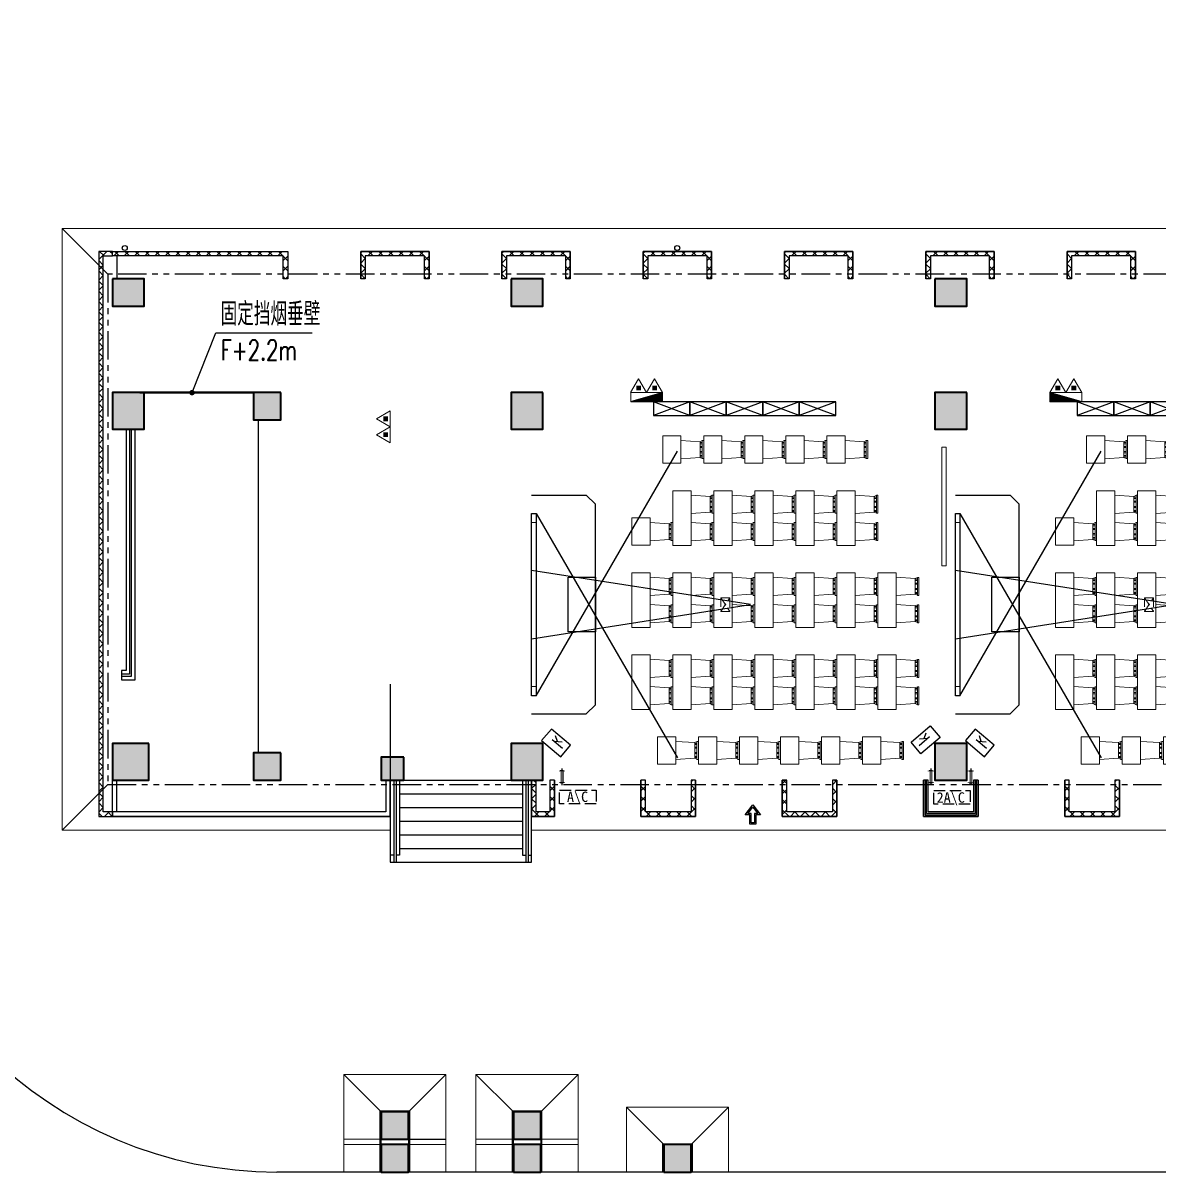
# Model space of a CAD drawing. Extents: x 196430 to 818205, y 904526 to 1974626.
# Drawn here: x 719802 to 744709, y 1877822 to 1903032 of the extents above; entities that cross this region are included whole.
import ezdxf

# ---------------------------------------------------------------- set-up
doc = ezdxf.new("R2010")
doc.units = 0
doc.header["$LTSCALE"] = 1000
doc.header["$MEASUREMENT"] = 0
for name, pattern in [('arch-1#教学楼$0$DASH', [0.35, 0.25, -0.1]), ('arch-1#教学楼$0$HIDDEN2', [4.7625, 3.175, -1.5875]), ('arch-1#教学楼$0$PHANTOM2', [1.25, 0.625, -0.125, 0.125, -0.125, 0.125, -0.125])]:
    doc.linetypes.add(name, pattern=pattern)
for name, color, linetype in [('arch', 8, 'Continuous'), ('arch-1#教学楼$0$0-消防', 8, 'Continuous'), ('arch-1#教学楼$0$_0', 8, 'Continuous'), ('arch-1#教学楼$0$A-FINI', 8, 'Continuous'), ('arch-1#教学楼$0$DIM_LEAD', 8, 'Continuous'), ('arch-1#教学楼$0$fur', 8, 'Continuous'), ('arch-1#教学楼$0$GXYZ', 8, 'Continuous'), ('arch-1#教学楼$0$O-洞口', 8, 'Continuous'), ('arch-1#教学楼$0$WALL_METAL', 8, 'Continuous'), ('arch-1#教学楼$0$Z-电器', 8, 'Continuous'), ('arch-1#教学楼$0$保温', 8, 'Continuous'), ('arch-1#教学楼$0$挡烟垂壁', 8, 'Continuous'), ('arch-1#教学楼$0$条件', 8, 'Continuous'), ('arch-1#教学楼$0$柱填充', 8, 'Continuous'), ('arch-1#教学楼$0$栏杆', 8, 'Continuous'), ('arch-1#教学楼$0$空调', 8, 'Continuous'), ('arch-1#教学楼$0$设备标注', 8, 'Continuous')]:
    doc.layers.add(name, color=color, linetype=linetype)
for name, color, linetype, lineweight in [('arch-1#教学楼$0$3T_GLASS', 8, 'Continuous', 0), ('arch-1#教学楼$0$AC', 8, 'arch-1#教学楼$0$HIDDEN2', 25), ('arch-1#教学楼$0$HANDRAIL', 8, 'Continuous', 0), ('arch-1#教学楼$0$HV-fm', 8, 'Continuous', 18), ('arch-1#教学楼$0$WINDOW', 8, 'Continuous', 25), ('arch-1#教学楼$0$家具', 8, 'Continuous', 9), ('arch-1#教学楼$0$砼柱', 8, 'Continuous', 35)]:
    doc.layers.add(name, color=color, linetype=linetype, lineweight=lineweight)
doc.styles.add('arch-1#教学楼$0$_TCH_DIM', font='SIMPLEX', dxfattribs={"bigfont": 'GBCBIG'})
doc.styles.add('arch-1#教学楼$0$_TCH_DYN', font='')
doc.styles.add('arch-1#教学楼$0$DIM_FONT', font='SIMPLEX.shx', dxfattribs={"width": 0.6})
doc.styles.add('arch-1#教学楼$0$Standard', font='gbenor.shx', dxfattribs={"bigfont": 'gbcbig.shx'})
doc.styles.get('arch-1#教学楼$0$_TCH_DYN').set_extended_font_data('SimSun')
doc.linetypes.add('arch-1#教学楼$0$XH_LINE', pattern='A,2,-0.2,["XH",arch-1#教学楼$0$Standard,S=0.15,R=0,X=-0.15,Y=-0.08],-0.15', length=2.35)

# ---------------------------------------------------------------- blocks, each defined once
blk = doc.blocks.new('arch-1#教学楼$0$wetwertyr')
at = {"layer": 'arch-1#教学楼$0$AC', "linetype": 'arch-1#教学楼$0$DASH'}
blk.add_lwpolyline([(7654325, 2471000), (7655125, 2471000), (7655125, 2470700), (7654325, 2470700)], close=True, dxfattribs=at)
at = {"layer": 'arch-1#教学楼$0$AC', "style": 'arch-1#教学楼$0$_TCH_DYN'}
blk.add_text('A\\C', height=227.8, dxfattribs=at).set_placement((7654485, 2470743))
blk = doc.blocks.new('arch-1#教学楼$0$kk')
for p, q in [((867740, -260999), (867665, -260999)), ((867703, -261309), (867703, -260947)), ((867740, -261257), (867665, -261257))]:
    blk.add_line(p, q)
at = {"const_width": 10}
for points in [[(867635, -260999), (867665, -260999), (867665, -261257), (867635, -261257)], [(867770, -260999), (867740, -260999), (867740, -261257), (867770, -261257)]]:
    blk.add_lwpolyline(points, dxfattribs=at)
blk = doc.blocks.new('arch-1#教学楼$0$1zw2')
at = {"layer": 'arch-1#教学楼$0$柱填充'}
h = blk.add_hatch(color=251, dxfattribs=at)
h.dxf.hatch_style = 1
h.paths.add_polyline_path([(5128395, 875712), (5127595, 875712), (5127595, 874912), (5128395, 874912)])
h.paths.add_polyline_path([(5128395, 878412), (5127595, 878412), (5127595, 877612), (5128395, 877612)])
h.paths.add_polyline_path([(5134095, 878412), (5133495, 878412), (5133495, 877812), (5134095, 877812)])
h.paths.add_polyline_path([(5136995, 878412), (5136395, 878412), (5136395, 877812), (5136995, 877812)])
h.paths.add_polyline_path([(5139645, 878412), (5139645, 877812), (5140345, 877812), (5140345, 878412)])
h.paths.add_polyline_path([(5137095, 875712), (5136295, 875712), (5136295, 874912), (5137095, 874912)])
h.paths.add_polyline_path([(5140395, 875712), (5139595, 875712), (5139595, 874912), (5140395, 874912)])
h.paths.add_polyline_path([(5140395, 868012), (5139595, 868012), (5139595, 867212), (5140395, 867212)])
h.paths.add_polyline_path([(5149695, 868012), (5148895, 868012), (5148895, 867212), (5149695, 867212)])
h.paths.add_polyline_path([(5148945, 878412), (5148945, 877812), (5149645, 877812), (5149645, 878412)])
h.paths.add_polyline_path([(5149695, 875712), (5148895, 875712), (5148895, 874912), (5149695, 874912)])
h.paths.add_polyline_path([(5158245, 878412), (5158245, 877812), (5158945, 877812), (5158945, 878412)])
h.paths.add_polyline_path([(5158995, 875712), (5158195, 875712), (5158195, 874912), (5158995, 874912)])
h.paths.add_polyline_path([(5158995, 868012), (5158195, 868012), (5158195, 867212), (5158995, 867212)])
h.paths.add_polyline_path([(5167545, 878412), (5167545, 877812), (5168245, 877812), (5168245, 878412)])
h.paths.add_polyline_path([(5168295, 875712), (5167495, 875712), (5167495, 874912), (5168295, 874912)])
h.paths.add_polyline_path([(5168295, 868012), (5167495, 868012), (5167495, 867212), (5168295, 867212)])
h.paths.add_polyline_path([(5176845, 878412), (5176845, 877812), (5177545, 877812), (5177545, 878412)])
h.paths.add_polyline_path([(5177495, 875712), (5176895, 875712), (5176895, 875112), (5177495, 875112)])
h.paths.add_polyline_path([(5177295, 867812), (5176695, 867812), (5176695, 867212), (5177295, 867212)])
h.paths.add_polyline_path([(5183395, 867712), (5182895, 867712), (5182895, 867212), (5183395, 867212)])
h.paths.add_polyline_path([(5183295, 875712), (5182695, 875712), (5182695, 875112), (5183295, 875112)])
h.paths.add_polyline_path([(5183295, 878412), (5182695, 878412), (5182695, 877812), (5183295, 877812)])
h.paths.add_polyline_path([(5186895, 870212), (5186395, 870212), (5186395, 869712), (5186895, 869712)])
h.paths.add_polyline_path([(5188695, 875912), (5188095, 875912), (5188095, 875312), (5188695, 875312)])
h.paths.add_polyline_path([(5188695, 867712), (5188195, 867712), (5188195, 867212), (5188695, 867212)])
h.paths.add_polyline_path([(5192795, 876262), (5192045, 876262), (5192045, 875512), (5192795, 875512)])
h.paths.add_polyline_path([(5177695, 882912), (5177095, 882912), (5177095, 882312), (5177695, 882312)])
h.paths.add_polyline_path([(5185595, 882912), (5184995, 882912), (5184995, 882312), (5185595, 882312)])
h.paths.add_polyline_path([(5188695, 882912), (5188095, 882912), (5188095, 882312), (5188695, 882312)])
h.paths.add_polyline_path([(5192795, 882811), (5192295, 882811), (5192295, 882311), (5192795, 882311)])
h.paths.add_polyline_path([(5134095, 886492), (5133495, 886492), (5133495, 885892), (5134095, 885892)])
h.paths.add_polyline_path([(5136995, 886492), (5136395, 886492), (5136395, 885892), (5136995, 885892)])
h.paths.add_polyline_path([(5177695, 888692), (5177095, 888692), (5177095, 888092), (5177695, 888092)])
h.paths.add_polyline_path([(5185595, 888692), (5184995, 888692), (5184995, 888092), (5185595, 888092)])
h.paths.add_polyline_path([(5188695, 888692), (5188095, 888692), (5188095, 888092), (5188695, 888092)])
h.paths.add_polyline_path([(5192795, 888692), (5192295, 888692), (5192295, 888192), (5192795, 888192)])
h.paths.add_polyline_path([(5128395, 868012), (5127595, 868012), (5127595, 867212), (5128395, 867212)])
h.paths.add_polyline_path([(5137095, 868012), (5136295, 868012), (5136295, 867212), (5137095, 867212)])
h.paths.add_polyline_path([(5188695, 878412), (5188095, 878412), (5188095, 877812), (5188695, 877812)])
h.paths.add_polyline_path([(5136395, 886612), (5136995, 886612), (5136995, 887212), (5136395, 887212)])
h.paths.add_polyline_path([(5182995, 915332), (5182395, 915332), (5182395, 914732), (5182995, 914732)])
h.paths.add_polyline_path([(5189495, 915332), (5188895, 915332), (5188895, 914732), (5189495, 914732)])
h.paths.add_polyline_path([(5189495, 919812), (5188795, 919812), (5188795, 919012), (5189495, 919012)])
h.paths.add_polyline_path([(5185595, 919712), (5184995, 919712), (5184995, 919012), (5185595, 919012)])
h.paths.add_polyline_path([(5174245, 919812), (5173545, 919812), (5173545, 919012), (5174245, 919012)])
h.paths.add_polyline_path([(5177545, 919812), (5176845, 919812), (5176845, 919012), (5177545, 919012)])
h.paths.add_polyline_path([(5176845, 930012), (5176845, 929412), (5177545, 929412), (5177545, 930012)])
h.paths.add_polyline_path([(5177495, 927512), (5176895, 927512), (5176895, 926812), (5177495, 926812)])
h.paths.add_polyline_path([(5173545, 930012), (5173545, 929412), (5174245, 929412), (5174245, 930012)])
h.paths.add_polyline_path([(5174245, 927512), (5173545, 927512), (5173545, 926712), (5174245, 926712)])
h.paths.add_polyline_path([(5164245, 930012), (5164245, 929412), (5164945, 929412), (5164945, 930012)])
h.paths.add_polyline_path([(5164945, 927512), (5164245, 927512), (5164245, 926712), (5164945, 926712)])
h.paths.add_polyline_path([(5164945, 919812), (5164245, 919812), (5164245, 919012), (5164945, 919012)])
h.paths.add_polyline_path([(5182845, 955712), (5182345, 955712), (5182345, 955212), (5182845, 955212)])
h.paths.add_polyline_path([(5192795, 955712), (5192295, 955712), (5192295, 955212), (5192795, 955212)])
h.paths.add_polyline_path([(5185595, 958812), (5184995, 958812), (5184995, 958212), (5185595, 958212)])
h.paths.add_polyline_path([(5188695, 958812), (5188095, 958812), (5188095, 958212), (5188695, 958212)])
h.paths.add_polyline_path([(5192795, 958812), (5192195, 958812), (5192195, 958212), (5192795, 958212)])
h.paths.add_polyline_path([(5177695, 958812), (5177095, 958812), (5177095, 958212), (5177695, 958212)])
h.paths.add_polyline_path([(5177695, 965012), (5177095, 965012), (5177095, 964412), (5177695, 964412)])
h.paths.add_polyline_path([(5185595, 965012), (5184995, 965012), (5184995, 964412), (5185595, 964412)])
h.paths.add_polyline_path([(5188695, 965212), (5188095, 965212), (5188095, 964612), (5188695, 964612)])
h.paths.add_polyline_path([(5192795, 965212), (5192195, 965212), (5192195, 964612), (5192795, 964612)])
h.paths.add_polyline_path([(5177695, 971012), (5177095, 971012), (5177095, 970412), (5177695, 970412)])
h.paths.add_polyline_path([(5185595, 971212), (5184995, 971212), (5184995, 970612), (5185595, 970612)])
h.paths.add_polyline_path([(5192795, 971212), (5192195, 971212), (5192195, 970612), (5192795, 970612)])
h.paths.add_polyline_path([(5177595, 977012), (5176795, 977012), (5176795, 976212), (5177595, 976212)])
h.paths.add_polyline_path([(5177595, 984912), (5176795, 984912), (5176795, 984112), (5177595, 984112)])
h.paths.add_polyline_path([(5181445, 984912), (5180745, 984912), (5180745, 984112), (5181445, 984112)])
h.paths.add_polyline_path([(5180795, 987412), (5180795, 986812), (5181395, 986812), (5181395, 987412)])
h.paths.add_polyline_path([(5176845, 987412), (5176845, 986812), (5177545, 986812), (5177545, 987412)])
h.paths.add_polyline_path([(5190995, 984912), (5190295, 984912), (5190295, 984112), (5190995, 984112)])
h.paths.add_polyline_path([(5190995, 987412), (5190295, 987412), (5190295, 986612), (5190995, 986612)])
h.paths.add_polyline_path([(5190995, 976812), (5190395, 976812), (5190395, 976212), (5190995, 976212)])
h.paths.add_polyline_path([(5192795, 976812), (5192195, 976812), (5192195, 976212), (5192795, 976212)])
h.paths.add_polyline_path([(5185595, 976812), (5184995, 976812), (5184995, 976212), (5185595, 976212)])
h.paths.add_polyline_path([(5181445, 977012), (5180745, 977012), (5180745, 976212), (5181445, 976212)])
h.paths.add_polyline_path([(5167545, 987412), (5167545, 986812), (5168245, 986812), (5168245, 987412)])
h.paths.add_polyline_path([(5168295, 984912), (5167495, 984912), (5167495, 984112), (5168295, 984112)])
h.paths.add_polyline_path([(5168295, 977012), (5167495, 977012), (5167495, 976212), (5168295, 976212)])
h.paths.add_polyline_path([(5158245, 987412), (5158245, 986812), (5158945, 986812), (5158945, 987412)])
h.paths.add_polyline_path([(5158995, 984912), (5158195, 984912), (5158195, 984112), (5158995, 984112)])
h.paths.add_polyline_path([(5158995, 977012), (5158195, 977012), (5158195, 976212), (5158995, 976212)])
h.paths.add_polyline_path([(5148945, 987412), (5148945, 986812), (5149645, 986812), (5149645, 987412)])
h.paths.add_polyline_path([(5149695, 984912), (5148895, 984912), (5148895, 984112), (5149695, 984112)])
h.paths.add_polyline_path([(5149695, 977012), (5148895, 977012), (5148895, 976212), (5149695, 976212)])
h.paths.add_polyline_path([(5139645, 987412), (5139645, 986812), (5140345, 986812), (5140345, 987412)])
h.paths.add_polyline_path([(5140395, 984912), (5139595, 984912), (5139595, 984112), (5140395, 984112)])
h.paths.add_polyline_path([(5140395, 977012), (5139595, 977012), (5139595, 976212), (5140395, 976212)])
h.paths.add_polyline_path([(5136995, 987412), (5136395, 987412), (5136395, 986812), (5136995, 986812)])
h.paths.add_polyline_path([(5137095, 984912), (5136295, 984912), (5136295, 984112), (5137095, 984112)])
h.paths.add_polyline_path([(5137095, 977012), (5136295, 977012), (5136295, 976212), (5137095, 976212)])
h.paths.add_polyline_path([(5128395, 984912), (5127595, 984912), (5127595, 984112), (5128395, 984112)])
h.paths.add_polyline_path([(5128395, 987412), (5127595, 987412), (5127595, 986612), (5128395, 986612)])
h.paths.add_polyline_path([(5188695, 971212), (5188095, 971212), (5188095, 970612), (5188695, 970612)])
h.paths.add_polyline_path([(5128395, 977012), (5127595, 977012), (5127595, 976212), (5128395, 976212)])
h.paths.add_polyline_path([(5177095, 889412), (5177095, 888812), (5177695, 888812), (5177695, 889412)])
h.paths.add_polyline_path([(5184995, 889412), (5184995, 888812), (5185595, 888812), (5185595, 889412)])
h.paths.add_polyline_path([(5188095, 889412), (5188095, 888812), (5188695, 888812), (5188695, 889412)])
h.paths.add_polyline_path([(5177095, 894112), (5177095, 893512), (5177795, 893512), (5177795, 894112)])
h.paths.add_polyline_path([(5184895, 894112), (5184895, 893512), (5185595, 893512), (5185595, 894112)])
h.paths.add_polyline_path([(5188095, 894112), (5188095, 893512), (5188695, 893512), (5188695, 894112)])
h.paths.add_polyline_path([(5192195, 894112), (5192195, 893512), (5192795, 893512), (5192795, 894112)])
h.paths.add_polyline_path([(5177095, 902212), (5177095, 901612), (5177795, 901612), (5177795, 902212)])
h.paths.add_polyline_path([(5184895, 902212), (5184895, 901612), (5185595, 901612), (5185595, 902212)])
h.paths.add_polyline_path([(5188695, 902211), (5188095, 902211), (5188095, 901611), (5188695, 901611)])
h.paths.add_polyline_path([(5192795, 902211), (5192195, 902211), (5192195, 901611), (5192795, 901611)])
h.paths.add_polyline_path([(5177095, 906712), (5177095, 906112), (5177795, 906112), (5177795, 906712)])
h.paths.add_polyline_path([(5184895, 906712), (5184895, 906112), (5185595, 906112), (5185595, 906712)])
h.paths.add_polyline_path([(5188695, 906712), (5188095, 906712), (5188095, 906112), (5188695, 906112)])
h.paths.add_polyline_path([(5192795, 906712), (5192195, 906712), (5192195, 906112), (5192795, 906112)])
h.paths.add_polyline_path([(5177095, 914612), (5177095, 914012), (5177795, 914012), (5177795, 914612)])
h.paths.add_polyline_path([(5184895, 914612), (5184895, 914012), (5185595, 914012), (5185595, 914612)])
h.paths.add_polyline_path([(5188095, 914612), (5188095, 914012), (5188695, 914012), (5188695, 914612)])
h.paths.add_polyline_path([(5192195, 914612), (5192195, 914012), (5192795, 914012), (5192795, 914612)])
h.paths.add_polyline_path([(5185595, 927512), (5184995, 927512), (5184995, 926812), (5185595, 926812)])
h.paths.add_polyline_path([(5189495, 927512), (5188795, 927512), (5188795, 926712), (5189495, 926712)])
h.paths.add_polyline_path([(5184945, 930012), (5184945, 929412), (5185645, 929412), (5185645, 930012)])
h.paths.add_polyline_path([(5189495, 930012), (5188895, 930012), (5188895, 929412), (5189495, 929412)])
h.paths.add_polyline_path([(5154945, 930012), (5154945, 929412), (5155645, 929412), (5155645, 930012)])
h.paths.add_polyline_path([(5155645, 927512), (5154945, 927512), (5154945, 926712), (5155645, 926712)])
h.paths.add_polyline_path([(5155645, 919812), (5154945, 919812), (5154945, 919012), (5155645, 919012)])
h.paths.add_polyline_path([(5145645, 930012), (5145645, 929412), (5146345, 929412), (5146345, 930012)])
h.paths.add_polyline_path([(5146345, 927512), (5145645, 927512), (5145645, 926712), (5146345, 926712)])
h.paths.add_polyline_path([(5146345, 919812), (5145645, 919812), (5145645, 919012), (5146345, 919012)])
h.paths.add_polyline_path([(5136345, 930012), (5136345, 929412), (5137045, 929412), (5137045, 930012)])
h.paths.add_polyline_path([(5137045, 927512), (5136345, 927512), (5136345, 926712), (5137045, 926712)])
h.paths.add_polyline_path([(5137045, 919812), (5136345, 919812), (5136345, 919012), (5137045, 919012)])
h.paths.add_polyline_path([(5133995, 919512), (5133495, 919512), (5133495, 919012), (5133995, 919012)])
h.paths.add_polyline_path([(5131295, 927512), (5130695, 927512), (5130695, 926912), (5131295, 926912)])
h.paths.add_polyline_path([(5131295, 919612), (5130695, 919612), (5130695, 919012), (5131295, 919012)])
h.paths.add_polyline_path([(5128295, 927512), (5127595, 927512), (5127595, 926712), (5128295, 926712)])
h.paths.add_polyline_path([(5127595, 930012), (5127595, 929412), (5128295, 929412), (5128295, 930012)])
h.paths.add_polyline_path([(5128395, 919812), (5127595, 919812), (5127595, 919012), (5128395, 919012)])
h.paths.add_polyline_path([(5134095, 911732), (5133495, 911732), (5133495, 911132), (5134095, 911132)])
h.paths.add_polyline_path([(5136995, 911732), (5136395, 911732), (5136395, 911132), (5136995, 911132)])
h.paths.add_polyline_path([(5134095, 911012), (5133495, 911012), (5133495, 910412), (5134095, 910412)])
h.paths.add_polyline_path([(5139695, 910412), (5140295, 910412), (5140295, 911012), (5139695, 911012)])
h.paths.add_polyline_path([(5139695, 902412), (5140295, 902412), (5140295, 903012), (5139695, 903012)])
h.paths.add_polyline_path([(5134095, 903012), (5133495, 903012), (5133495, 902412), (5134095, 902412)])
h.paths.add_polyline_path([(5139695, 894412), (5140295, 894412), (5140295, 895012), (5139695, 895012)])
h.paths.add_polyline_path([(5134095, 895012), (5133495, 895012), (5133495, 894412), (5134095, 894412)])
h.paths.add_polyline_path([(5134095, 887212), (5133495, 887212), (5133495, 886612), (5134095, 886612)])
h.paths.add_polyline_path([(5139695, 886612), (5140295, 886612), (5140295, 887212), (5139695, 887212)])
h.paths.add_polyline_path([(5136395, 902412), (5136995, 902412), (5136995, 903012), (5136395, 903012)])
h.paths.add_polyline_path([(5136395, 894412), (5136995, 894412), (5136995, 895012), (5136395, 895012)])
h.paths.add_polyline_path([(5136395, 910412), (5136995, 910412), (5136995, 911012), (5136395, 911012)])
h.paths.add_polyline_path([(5184995, 930732), (5184995, 930132), (5185595, 930132), (5185595, 930732)])
h.paths.add_polyline_path([(5182945, 938712), (5182345, 938712), (5182345, 938112), (5182945, 938112)])
h.paths.add_polyline_path([(5185595, 938712), (5184995, 938712), (5184995, 938112), (5185595, 938112)])
h.paths.add_polyline_path([(5188495, 938712), (5187895, 938712), (5187895, 938112), (5188495, 938112)])
h.paths.add_polyline_path([(5182945, 947112), (5182345, 947112), (5182345, 946512), (5182945, 946512)])
h.paths.add_polyline_path([(5185595, 947112), (5184995, 947112), (5184995, 946512), (5185595, 946512)])
h.paths.add_polyline_path([(5188495, 947112), (5187895, 947112), (5187895, 946512), (5188495, 946512)])
h.paths.add_polyline_path([(5185595, 955092), (5184995, 955092), (5184995, 954492), (5185595, 954492)])
h.paths.add_polyline_path([(5187895, 930732), (5187895, 930132), (5188495, 930132), (5188495, 930732)])
h.paths.add_polyline_path([(5188495, 955092), (5187895, 955092), (5187895, 954492), (5188495, 954492)])
h.paths.add_polyline_path([(5183395, 870462), (5182645, 870462), (5182645, 869712), (5183395, 869712)])
at = {"layer": 'arch-1#教学楼$0$砼柱', "lineweight": 35}
for points in [[(5127595, 930012), (5127595, 929412), (5128295, 929412), (5128295, 930012)], [(5136345, 930012), (5136345, 929412), (5137045, 929412), (5137045, 930012)], [(5145645, 930012), (5145645, 929412), (5146345, 929412), (5146345, 930012)], [(5128295, 927512), (5127595, 927512), (5127595, 926712), (5128295, 926712)], [(5131295, 927512), (5130695, 927512), (5130695, 926912), (5131295, 926912)], [(5137045, 927512), (5136345, 927512), (5136345, 926712), (5137045, 926712)], [(5146345, 927512), (5145645, 927512), (5145645, 926712), (5146345, 926712)], [(5128395, 919812), (5127595, 919812), (5127595, 919012), (5128395, 919012)], [(5137045, 919812), (5136345, 919812), (5136345, 919012), (5137045, 919012)], [(5146345, 919812), (5145645, 919812), (5145645, 919012), (5146345, 919012)], [(5131295, 919612), (5130695, 919612), (5130695, 919012), (5131295, 919012)], [(5133995, 919512), (5133495, 919512), (5133495, 919012), (5133995, 919012)], [(5134095, 911732), (5133495, 911732), (5133495, 911132), (5134095, 911132)], [(5136995, 911732), (5136395, 911732), (5136395, 911132), (5136995, 911132)], [(5134095, 911012), (5133495, 911012), (5133495, 910412), (5134095, 910412)], [(5136395, 910412), (5136995, 910412), (5136995, 911012), (5136395, 911012)], [(5139695, 910412), (5140295, 910412), (5140295, 911012), (5139695, 911012)]]:
    blk.add_lwpolyline(points, close=True, dxfattribs=at)
blk = doc.blocks.new('arch-1#教学楼$0$$plan$00000303')
at = {"linetype": 'Continuous'}
for p, q in [((-197, 0), (-168, 418)), ((-195, 500), (-195, 466)), ((-195, 500), (200, 500)), ((-195, 467), (-168, 416)), ((200, 466), (-195, 466)), ((-170, 418), (173, 418)), ((-153, 467), (-153, 417)), ((-125, 467), (-125, 417)), ((-66, 467), (-66, 417)), ((-45, 467), (-45, 417)), ((47, 467), (47, 417)), ((71, 467), (71, 417)), ((135, 467), (135, 417)), ((159, 467), (159, 417)), ((173, 417), (199, 467)), ((202, 0), (173, 418)), ((200, 500), (200, 466)), ((202, 0), (-197, 0))]:
    blk.add_line(p, q, dxfattribs=at)
at = {"style": 'arch-1#教学楼$0$Standard', "width": 0.8, "flags": 9}
for tag in ['XSIZE', 'YSIZE']:
    blk.add_attdef(tag, (0, 0), '', height=0.5, dxfattribs=at)
blk = doc.blocks.new('arch-1#教学楼$0$few3t3t2')
at = {"layer": 'arch-1#教学楼$0$家具'}
blk.add_lwpolyline([(2575074, 638220), (2575474, 638220), (2575474, 637020), (2575074, 637020)], close=True, dxfattribs=at)
at = {"layer": 'arch-1#教学楼$0$家具', "rotation": 270}
for p in [(2575474, 637923), (2575474, 637323)]:
    blk.add_blockref('arch-1#教学楼$0$$plan$00000303', p, dxfattribs=at)
blk = doc.blocks.new('arch-1#教学楼$0$eeg')
at = {"layer": 'arch-1#教学楼$0$fur'}
blk.add_lwpolyline([(131554, 140917), (131854, 140917), (131854, 140117), (131554, 140117)], close=True, dxfattribs=at)
blk.add_lwpolyline([(131854, 140917), (131554, 140117), (131554, 140917), (131854, 140117)], dxfattribs=at)
blk = doc.blocks.new('arch-1#教学楼$0$ptss1')
at = {"layer": 'arch-1#教学楼$0$A-FINI'}
for p, q in [((5254532, 991690), (5257632, 997053)), ((5254432, 996090), (5255632, 996090)), ((5255632, 996090), (5255832, 995890)), ((5255832, 991490), (5255832, 995890)), ((5254532, 995690), (5257632, 990327)), ((5259234, 993690), (5254432, 994438)), ((5254432, 992938), (5259234, 993690)), ((5254432, 991290), (5255632, 991290)), ((5255632, 991290), (5255832, 991490))]:
    blk.add_line(p, q, dxfattribs=at)
for points in [[(5254432, 995690), (5254532, 995690), (5254532, 991690), (5254432, 991690)], [(5255232, 994290), (5255832, 994290), (5255832, 993090), (5255232, 993090)]]:
    blk.add_lwpolyline(points, close=True, dxfattribs=at)
at = {"layer": 'arch-1#教学楼$0$HANDRAIL'}
blk.add_line((5255832, 993092), (5255832, 994292), dxfattribs=at)
at = {"layer": 'arch-1#教学楼$0$家具'}
for p, q in [((5257311, 997390), (5257711, 997390)), ((5258211, 997390), (5258611, 997390)), ((5259111, 997390), (5259511, 997390)), ((5260011, 997390), (5260411, 997390)), ((5260911, 997390), (5261311, 997390)), ((5257032, 995590), (5256632, 995590))]:
    blk.add_line(p, q, dxfattribs=at)
at = {"layer": 'arch-1#教学楼$0$家具', "linetype": 'arch-1#教学楼$0$DASH', "ltscale": 0.8}
for p, q in [((5258583, 993840), (5258583, 993540)), ((5258583, 993840), (5258783, 993840)), ((5258583, 993840), (5258783, 993540)), ((5258583, 993540), (5258783, 993840)), ((5258783, 993840), (5258783, 993540)), ((5258583, 993540), (5258783, 993540))]:
    blk.add_line(p, q, dxfattribs=at)
at = {"layer": 'arch-1#教学楼$0$家具'}
for points in [[(5257711, 997390), (5257711, 996790), (5257311, 996790), (5257311, 997390)], [(5258611, 997390), (5258611, 996790), (5258211, 996790), (5258211, 997390)], [(5259511, 997390), (5259511, 996790), (5259111, 996790), (5259111, 997390)], [(5260411, 997390), (5260411, 996790), (5260011, 996790), (5260011, 997390)], [(5261311, 997390), (5261311, 996790), (5260911, 996790), (5260911, 997390)], [(5257032, 995590), (5257032, 994990), (5256632, 994990), (5256632, 995590)], [(5257596, 990790), (5257596, 990190), (5257196, 990190), (5257196, 990790), (5257596, 990790)], [(5258496, 990790), (5258496, 990190), (5258096, 990190), (5258096, 990790), (5258496, 990790)], [(5259396, 990790), (5259396, 990190), (5258996, 990190), (5258996, 990790), (5259396, 990790)], [(5260296, 990790), (5260296, 990190), (5259896, 990190), (5259896, 990790), (5260296, 990790)], [(5261196, 990790), (5261196, 990190), (5260796, 990190), (5260796, 990790), (5261196, 990790)], [(5262096, 990790), (5262096, 990190), (5261696, 990190), (5261696, 990790), (5262096, 990790)]]:
    blk.add_lwpolyline(points, dxfattribs=at)
for points in [[(5263432, 997140), (5263532, 997140), (5263532, 994540), (5263432, 994540)], [(5254432, 995490), (5254532, 995490), (5254532, 991890), (5254432, 991890)]]:
    blk.add_lwpolyline(points, close=True, dxfattribs=at)
at = {"layer": 'arch-1#教学楼$0$家具', "extrusion": (0, 0, -1), "zscale": -1}
for name, p, rotation in [('arch-1#教学楼$0$eeg', (-5116989, 866285), 90), ('arch-1#教学楼$0$eeg', (-5117789, 866285), 90), ('arch-1#教学楼$0$eeg', (-5118589, 866285), 90), ('arch-1#教学楼$0$eeg', (-5119389, 866285), 90), ('arch-1#教学楼$0$eeg', (-5120189, 866285), 90), ('arch-1#教学楼$0$few3t3t2', (-2681558, 1629610), 180), ('arch-1#教学楼$0$few3t3t2', (-2682458, 1629610), 180), ('arch-1#教学楼$0$few3t3t2', (-2683358, 1629610), 180), ('arch-1#教学楼$0$few3t3t2', (-2684258, 1629610), 180), ('arch-1#教学楼$0$few3t3t2', (-2685158, 1629610), 180), ('arch-1#教学楼$0$few3t3t2', (-2686058, 1629610), 180), ('arch-1#教学楼$0$few3t3t2', (-2686958, 1629610), 180)]:
    blk.add_blockref(name, p, dxfattribs=dict(at, rotation=rotation))
at = {"layer": 'arch-1#教学楼$0$家具', "rotation": 270}
for p in [(5257711, 997092), (5258611, 997092), (5259511, 997092), (5260411, 997092), (5261311, 997092), (5257032, 995293), (5257596, 990492), (5258496, 990492), (5259396, 990492), (5260296, 990492), (5261196, 990492), (5262096, 990492)]:
    blk.add_blockref('arch-1#教学楼$0$$plan$00000303', p, dxfattribs=at)
at = {"layer": 'arch-1#教学楼$0$家具'}
for p in [(2682458, 357969), (2683358, 357969), (2684258, 357969), (2685158, 357969), (2686058, 357969), (2681558, 356169), (2682458, 356169), (2683358, 356169), (2684258, 356169), (2685158, 356169), (2686058, 356169), (2686958, 356169)]:
    blk.add_blockref('arch-1#教学楼$0$few3t3t2', p, dxfattribs=at)
blk = doc.blocks.new('arch-1#教学楼$0$xfcd1')
at = {"layer": 'arch-1#教学楼$0$GXYZ', "linetype": 'Continuous'}
blk.add_line((5319574, 910412), (5278688, 910412), dxfattribs=at)
for centre, start, end in [((5278688, 929712), 90, 180), ((5278688, 919412), 180, 270)]:
    blk.add_arc(centre, 9000, start, end, dxfattribs=at)
blk = doc.blocks.new('arch-1#教学楼$0$A$C41442FB6')
at = {"layer": 'arch-1#教学楼$0$Z-电器'}
blk.add_lwpolyline([(0, 550), (330, 550), (330, 0), (0, 0)], close=True, dxfattribs=at)
at = {"layer": 'arch-1#教学楼$0$Z-电器', "linetype": 'Continuous', "style": 'arch-1#教学楼$0$DIM_FONT', "width": 0.8}
blk.add_text('k', height=300, rotation=359.9455, dxfattribs=at).set_placement((123, 165))
blk = doc.blocks.new('arch-1#教学楼$0$dy1')
at = {"layer": 'arch-1#教学楼$0$DIM_LEAD'}
for p, q in [((4571791, 1034095), (4572312, 1035409)), ((4572312, 1035409), (4574425, 1035409))]:
    blk.add_line(p, q, dxfattribs=at)
at = {"layer": 'arch-1#教学楼$0$DIM_LEAD', "const_width": 60}
blk.add_lwpolyline([(4571780, 1034067, 1), (4571802, 1034123, 1)], format="xyb", close=True, dxfattribs=at)
at = {"layer": 'arch-1#教学楼$0$DIM_LEAD', "color": 7, "style": 'arch-1#教学楼$0$_TCH_DIM'}
blk.add_text('固定挡烟垂壁', height=506.4, dxfattribs=at).set_placement((4572417, 1035566))
at = {"layer": 'arch-1#教学楼$0$DIM_LEAD', "color": 7, "style": 'arch-1#教学楼$0$_TCH_DIM', "width": 0.705882}
blk.add_text('F+2.2m', height=446.2, dxfattribs=at).set_placement((4572417, 1034805))
blk = doc.blocks.new('arch-1#教学楼$0$WEQWESDA')
at = {"layer": 'arch-1#教学楼$0$HV-fm'}
h = blk.add_hatch(dxfattribs=at)
h.set_pattern_fill('ANSI31', angle=270, style=0)
h.set_pattern_definition([(315, (-693696.34586, 2541731.43045), (0.088388347648, 0.088388347648), [])])
edge = h.paths.add_edge_path()
edge.add_line((477846, 567113), (477846, 566912))
edge.add_line((477846, 566912), (478546, 566913))
edge.add_line((478546, 566913), (477846, 567113))
at = {"layer": 'arch-1#教学楼$0$HV-fm', "color": 7}
for p, q in [((477846, 567113), (477846, 566913)), ((477846, 567113), (478546, 566913)), ((478546, 567113), (477847, 567113)), ((478546, 567113), (478546, 566913))]:
    blk.add_line(p, q, dxfattribs=at)
at = {"layer": 'arch-1#教学楼$0$HV-fm', "color": 7, "linetype": 'arch-1#教学楼$0$XH_LINE', "ltscale": 1.5}
blk.add_lwpolyline([(478546, 566913), (477846, 566913)], dxfattribs=at)
blk = doc.blocks.new('arch-1#教学楼$0$37')
at = {"linetype": 'Continuous'}
for p, q in [((350, 606), (0, 0)), ((700, 0), (350, 606)), ((0, 0), (700, 0))]:
    blk.add_line(p, q, dxfattribs=at)
at = {"linetype": 'Continuous', "const_width": 210}
blk.add_lwpolyline([(455, 202), (245, 202)], dxfattribs=at)
blk = doc.blocks.new('arch-1#教学楼$0$WERWERSGFDFGFG')
at = {"layer": 'arch-1#教学楼$0$HV-fm', "color": 7, "linetype": 'arch-1#教学楼$0$XH_LINE', "ltscale": 1.5, "xscale": 0.5, "yscale": 0.5, "zscale": 0.5}
for p in [(477846, 567426), (478196, 567426)]:
    blk.add_blockref('arch-1#教学楼$0$37', p, dxfattribs=at)
blk = doc.blocks.new('arch-1#教学楼$0$xfs1')
at = {"layer": 'arch-1#教学楼$0$WINDOW', "xscale": -1}
for name, p in [('arch-1#教学楼$0$WERWERSGFDFGFG', (4942656, 283336)), ('arch-1#教学楼$0$WEQWESDA', (4942657, 283649))]:
    blk.add_blockref(name, p, dxfattribs=at)
at = {"layer": 'arch-1#教学楼$0$WINDOW'}
for name, p in [('arch-1#教学楼$0$WERWERSGFDFGFG', (3995464, 283336)), ('arch-1#教学楼$0$WEQWESDA', (3995463, 283649))]:
    blk.add_blockref(name, p, dxfattribs=at)
at = {"layer": 'arch-1#教学楼$0$WINDOW', "xscale": -1, "rotation": 90}
blk.add_blockref('arch-1#教学楼$0$WERWERSGFDFGFG', (5026261, 1328208), dxfattribs=at)
blk = doc.blocks.new('arch-1#教学楼$0$2AC')
at = {"layer": 'arch-1#教学楼$0$AC', "linetype": 'arch-1#教学楼$0$DASH'}
blk.add_lwpolyline([(5312920, 688661), (5313720, 688661), (5313720, 688361), (5312920, 688361)], close=True, dxfattribs=at)
at = {"layer": 'arch-1#教学楼$0$AC', "style": 'arch-1#教学楼$0$_TCH_DYN'}
blk.add_text('2A\\C', height=227.8, dxfattribs=at).set_placement((5312983, 688395))
blk = doc.blocks.new('arch-1#教学楼$0$平面标识')
at = {"layer": 'arch-1#教学楼$0$0-消防', "ltscale": 3}
blk.add_lwpolyline([(0, 422), (-168, 199), (-68, 199), (-68, 0), (68, 0), (68, 199), (168, 199), (0, 422)], dxfattribs=at)
blk.add_lwpolyline([(0, 372), (-108, 229), (-38, 229), (-38, 30), (38, 30), (38, 229), (108, 229)], close=True, dxfattribs=at)
blk = doc.blocks.new('arch-1#教学楼$0$xfjy')
at = {"layer": 'arch-1#教学楼$0$0-消防', "xscale": -1, "rotation": 359.9999999999931}
blk.add_blockref('arch-1#教学楼$0$平面标识', (5289129, 924248), dxfattribs=at)
blk = doc.blocks.new('arch-1#教学楼')
at = {"layer": 'arch-1#教学楼$0$条件'}
h = blk.add_hatch(dxfattribs=at)
h.set_pattern_fill('ANSI37', color=256, scale=100)
h.set_pattern_definition([(45, (3e-07, -50997.8), (-112.2532015, 112.2532015), []), (135, (3e-07, -50997.8), (-112.2532015, -112.2532015), [])])
edge = h.paths.add_edge_path()
edge.add_line((5275075, 924514), (5274875, 924514))
edge.add_line((5274875, 924514), (5274875, 936714))
edge.add_line((5274875, 936714), (5275075, 936714))
edge.add_line((5275075, 936714), (5275075, 936814))
edge.add_line((5275075, 936814), (5274775, 936814))
edge.add_line((5274775, 936814), (5274775, 924414))
edge.add_line((5274775, 924414), (5275075, 924414))
h = blk.add_hatch(dxfattribs=at)
h.set_pattern_fill('ANSI37', color=256, scale=100)
h.set_pattern_definition([(45, (-1423750.5, -647923.78), (-112.2532015, 112.2532015), []), (135, (-1423750.5, -647923.78), (-112.2532015, -112.2532015), [])])
h.paths.add_polyline_path([(5275175, 936713), (5275075, 936713), (5275075, 936814), (5278925, 936814), (5278925, 936214), (5278825, 936214), (5278825, 936714), (5275175, 936714)])
h = blk.add_hatch(dxfattribs=at)
h.set_pattern_fill('ANSI37', color=256, scale=100)
h.set_pattern_definition([(45, (-1420650.5, -647923.78), (-112.2532015, 112.2532015), []), (135, (-1420650.5, -647923.78), (-112.2532015, -112.2532015), [])])
h.paths.add_polyline_path([(5280625, 936214), (5280525, 936214), (5280525, 936814), (5282025, 936814), (5282025, 936214), (5281925, 936214), (5281925, 936714), (5280625, 936714)])
h = blk.add_hatch(dxfattribs=at)
h.set_pattern_fill('ANSI37', color=256, scale=100)
h.set_pattern_definition([(45, (-1417550.5, -647923.78), (-112.2532015, 112.2532015), []), (135, (-1417550.5, -647923.78), (-112.2532015, -112.2532015), [])])
h.paths.add_polyline_path([(5283725, 936214), (5283625, 936214), (5283625, 936814), (5285125, 936814), (5285125, 936214), (5285025, 936214), (5285025, 936714), (5283725, 936714)])
h = blk.add_hatch(dxfattribs=at)
h.set_pattern_fill('ANSI37', color=256, scale=100)
h.set_pattern_definition([(45, (-1414450.5, -647923.78), (-112.2532015, 112.2532015), []), (135, (-1414450.5, -647923.78), (-112.2532015, -112.2532015), [])])
h.paths.add_polyline_path([(5286825, 936214), (5286725, 936214), (5286725, 936814), (5288225, 936814), (5288225, 936214), (5288125, 936214), (5288125, 936714), (5286825, 936714)])
h = blk.add_hatch(dxfattribs=at)
h.set_pattern_fill('ANSI37', color=256, scale=100)
h.set_pattern_definition([(45, (-1411350.5, -647923.78), (-112.2532015, 112.2532015), []), (135, (-1411350.5, -647923.78), (-112.2532015, -112.2532015), [])])
h.paths.add_polyline_path([(5289925, 936214), (5289825, 936214), (5289825, 936814), (5291325, 936814), (5291325, 936214), (5291225, 936214), (5291225, 936714), (5289925, 936714)])
h = blk.add_hatch(dxfattribs=at)
h.set_pattern_fill('ANSI37', color=256, scale=100)
h.set_pattern_definition([(45, (-1408250.5, -647923.78), (-112.2532015, 112.2532015), []), (135, (-1408250.5, -647923.78), (-112.2532015, -112.2532015), [])])
h.paths.add_polyline_path([(5293025, 936214), (5292925, 936214), (5292925, 936814), (5294425, 936814), (5294425, 936214), (5294325, 936214), (5294325, 936714), (5293025, 936714)])
h = blk.add_hatch(dxfattribs=at)
h.set_pattern_fill('ANSI37', color=256, scale=100)
h.set_pattern_definition([(45, (-1405150.5, -647923.78), (-112.2532015, 112.2532015), []), (135, (-1405150.5, -647923.78), (-112.2532015, -112.2532015), [])])
h.paths.add_polyline_path([(5296125, 936214), (5296025, 936214), (5296025, 936814), (5297525, 936814), (5297525, 936214), (5297425, 936214), (5297425, 936714), (5296125, 936714)])
h = blk.add_hatch(dxfattribs=at)
h.set_pattern_fill('ANSI37', color=256, scale=100)
h.set_pattern_definition([(45, (-1417450.5, -658657.11), (-112.2532015, 112.2532015), []), (135, (-1417450.5, -658657.11), (-112.2532015, -112.2532015), [])])
h.paths.add_polyline_path([(5284375, 925214), (5284275, 925214), (5284275, 924414), (5284775, 924414), (5284775, 925214), (5284675, 925214), (5284675, 924514), (5284375, 924514)])
h = blk.add_hatch(dxfattribs=at)
h.set_pattern_fill('ANSI37', color=256, scale=100)
h.set_pattern_definition([(45, (-1414550.5, -658657.11), (-112.2532015, 112.2532015), []), (135, (-1414550.5, -658657.11), (-112.2532015, -112.2532015), [])])
h.paths.add_polyline_path([(5286775, 925214), (5286675, 925214), (5286675, 924414), (5287875, 924414), (5287875, 925214), (5287775, 925214), (5287775, 924514), (5286775, 924514)])
h = blk.add_hatch(dxfattribs=at)
h.set_pattern_fill('ANSI37', color=256, scale=100)
h.set_pattern_definition([(45, (-1411450.5, -658723.78), (-112.2532015, 112.2532015), []), (135, (-1411450.5, -658723.78), (-112.2532015, -112.2532015), [])])
h.paths.add_polyline_path([(5289875, 925214), (5289775, 925214), (5289775, 924414), (5290975, 924414), (5290975, 925214), (5290875, 925214), (5290875, 924514), (5289875, 924514)])
h = blk.add_hatch(dxfattribs=at)
h.set_pattern_fill('ANSI37', color=256, scale=100)
h.set_pattern_definition([(45, (-1405250.5, -658657.11), (-112.2532015, 112.2532015), []), (135, (-1405250.5, -658657.11), (-112.2532015, -112.2532015), [])])
h.paths.add_polyline_path([(5296075, 925214), (5295975, 925214), (5295975, 924414), (5297175, 924414), (5297175, 925214), (5297075, 925214), (5297075, 924514), (5296075, 924514)])
for points in [[(5278825, 936214), (5278825, 936714), (5275175, 936714), (5275175, 936214)], [(5282025, 936214), (5282025, 936814), (5280525, 936814), (5280525, 936214)], [(5281925, 936214), (5281925, 936714), (5280625, 936714), (5280625, 936214)], [(5285125, 936214), (5285125, 936814), (5283625, 936814), (5283625, 936214)], [(5285025, 936214), (5285025, 936714), (5283725, 936714), (5283725, 936214)], [(5288225, 936214), (5288225, 936814), (5286725, 936814), (5286725, 936214)], [(5288125, 936214), (5288125, 936714), (5286825, 936714), (5286825, 936214)], [(5291325, 936214), (5291325, 936814), (5289825, 936814), (5289825, 936214)], [(5291225, 936214), (5291225, 936714), (5289925, 936714), (5289925, 936214)], [(5294425, 936214), (5294425, 936814), (5292925, 936814), (5292925, 936214)], [(5294325, 936214), (5294325, 936714), (5293025, 936714), (5293025, 936214)], [(5297525, 936214), (5297525, 936814), (5296025, 936814), (5296025, 936214)], [(5297425, 936214), (5297425, 936714), (5296125, 936714), (5296125, 936214)], [(5281175, 927314), (5281175, 924614)], [(5281175, 925214), (5281175, 924414), (5275075, 924414), (5275075, 925214)], [(5281075, 925214), (5281075, 924514), (5275175, 924514), (5275175, 925214)], [(5281175, 925214), (5281175, 923414)], [(5281375, 925214), (5281375, 923564), (5281300, 923564)], [(5281375, 925214), (5284075, 925214)], [(5284075, 925214), (5284075, 923564), (5284150, 923564)], [(5284775, 925214), (5284775, 924414), (5284275, 924414), (5284275, 925214)], [(5284675, 925214), (5284675, 924514), (5284375, 924514), (5284375, 925214)], [(5287875, 925214), (5287875, 924414), (5286675, 924414), (5286675, 925214)], [(5287775, 925214), (5287775, 924514), (5286775, 924514), (5286775, 925214)], [(5290975, 925214), (5290975, 924414), (5289775, 924414), (5289775, 925214)], [(5290875, 925214), (5290875, 924514), (5289875, 924514), (5289875, 925214)], [(5294075, 925214), (5294075, 924414), (5292875, 924414), (5292875, 925214)], [(5293975, 925214), (5293975, 924514), (5292975, 924514), (5292975, 925214)], [(5297175, 925214), (5297175, 924414), (5295975, 924414), (5295975, 925214)], [(5297075, 925214), (5297075, 924514), (5296075, 924514), (5296075, 925214)], [(5281375, 924914), (5284075, 924914)], [(5281375, 924614), (5284075, 924614)], [(5281375, 924314), (5284075, 924314)], [(5281375, 924014), (5284075, 924014)], [(5281250, 923564), (5281175, 923564)], [(5281375, 923714), (5284075, 923714)], [(5284200, 923564), (5284275, 923564)], [(5281175, 923414), (5284275, 923414)]]:
    blk.add_lwpolyline(points)
at = {"layer": 'arch-1#教学楼$0$3T_GLASS'}
for points in [[(5332675, 937314), (5273975, 937314), (5273975, 924114), (5281175, 924114)], [(5273975, 937314), (5274975, 936314)], [(5273975, 924114), (5274975, 925114)], [(5281175, 924414), (5281175, 924114)], [(5284275, 924414), (5284275, 924114)], [(5284275, 924114), (5328775, 924114), (5328775, 921914), (5323475, 921914), (5323475, 885714), (5284475, 885714)], [(5280155, 916614), (5280155, 918754), (5282395, 918754), (5282395, 916614)], [(5280155, 918754), (5280955, 917954)], [(5282395, 918754), (5281595, 917954)], [(5283055, 916614), (5283055, 918754), (5285295, 918754), (5285295, 916614)], [(5283055, 918754), (5283875, 917934)], [(5285295, 918754), (5284475, 917934)], [(5286355, 916614), (5286355, 918034), (5288595, 918034), (5288595, 916614)], [(5286355, 918034), (5287175, 917214)], [(5288595, 918034), (5287775, 917214)], [(5280975, 917334), (5280155, 917334)], [(5282395, 917214), (5280155, 917214)], [(5283055, 917334), (5285295, 917334)], [(5283055, 917214), (5285295, 917214)]]:
    blk.add_lwpolyline(points, dxfattribs=at)
at = {"layer": 'arch-1#教学楼$0$_0'}
for points in [[(5278275, 933114), (5278275, 925814)], [(5275575, 932914), (5275375, 932914), (5275375, 927614), (5275275, 927614), (5275275, 927414), (5275575, 927414), (5275575, 932914)], [(5284275, 923414), (5284275, 925214)], [(5280955, 916614), (5280955, 917954), (5281595, 917954), (5281595, 916614)], [(5280975, 916614), (5280975, 917934), (5281575, 917934), (5281575, 916614)], [(5283855, 916614), (5283855, 917954), (5284495, 917954), (5284495, 916614)], [(5283875, 916614), (5283875, 917934), (5284475, 917934), (5284475, 916614)], [(5281575, 917334), (5282395, 917334)], [(5287155, 916614), (5287155, 917234), (5287795, 917234), (5287795, 916614)], [(5287175, 916614), (5287175, 917214), (5287775, 917214), (5287775, 916614)]]:
    blk.add_lwpolyline(points, dxfattribs=at)
at = {"layer": 'arch-1#教学楼$0$A-FINI'}
for points in [[(5275175, 924514), (5275075, 924514), (5275075, 924414), (5281175, 924414), (5281175, 925214), (5281075, 925214), (5281075, 924514), (5275175, 924514), (5275175, 925214)], [(5284375, 925214), (5284275, 925214), (5284275, 924414), (5284775, 924414), (5284775, 925214), (5284675, 925214), (5284675, 924514), (5284375, 924514), (5284375, 925214)], [(5286775, 925214), (5286675, 925214), (5286675, 924414), (5287875, 924414), (5287875, 925214), (5287775, 925214), (5287775, 924514), (5286775, 924514), (5286775, 925214)], [(5292975, 925214), (5292875, 925214), (5292875, 924414), (5294075, 924414), (5294075, 925214), (5293975, 925214), (5293975, 924514), (5292975, 924514), (5292975, 925214)]]:
    blk.add_lwpolyline(points, dxfattribs=at)
at = {"layer": 'arch-1#教学楼$0$WALL_METAL'}
for points in [[(5275075, 924514), (5274875, 924514), (5274875, 936714), (5275075, 936714), (5275075, 936814), (5274775, 936814), (5274775, 924414), (5275075, 924414)], [(5275075, 936814), (5278925, 936814), (5278925, 936214), (5278825, 936214), (5278825, 936714), (5275075, 936714), (5275075, 936714)], [(5280625, 936214), (5280525, 936214), (5280525, 936814), (5282025, 936814), (5282025, 936214), (5281925, 936214), (5281925, 936714), (5280625, 936714), (5280625, 936214)], [(5283725, 936214), (5283625, 936214), (5283625, 936814), (5285125, 936814), (5285125, 936214), (5285025, 936214), (5285025, 936714), (5283725, 936714), (5283725, 936214)], [(5286825, 936214), (5286725, 936214), (5286725, 936814), (5288225, 936814), (5288225, 936214), (5288125, 936214), (5288125, 936714), (5286825, 936714), (5286825, 936214)], [(5289925, 936214), (5289825, 936214), (5289825, 936814), (5291325, 936814), (5291325, 936214), (5291225, 936214), (5291225, 936714), (5289925, 936714), (5289925, 936214)], [(5293025, 936214), (5292925, 936214), (5292925, 936814), (5294425, 936814), (5294425, 936214), (5294325, 936214), (5294325, 936714), (5293025, 936714), (5293025, 936214)], [(5296125, 936214), (5296025, 936214), (5296025, 936814), (5297525, 936814), (5297525, 936214), (5297425, 936214), (5297425, 936714), (5296125, 936714), (5296125, 936214)], [(5275175, 936214), (5275075, 936214)], [(5289875, 925214), (5289775, 925214), (5289775, 924414), (5290975, 924414), (5290975, 925214), (5290875, 925214), (5290875, 924514), (5289875, 924514), (5289875, 925214)], [(5296075, 925214), (5295975, 925214), (5295975, 924414), (5297175, 924414), (5297175, 925214), (5297075, 925214), (5297075, 924514), (5296075, 924514), (5296075, 925214)]]:
    blk.add_lwpolyline(points, dxfattribs=at)
at = {"layer": 'arch-1#教学楼$0$WINDOW', "ltscale": 100}
for points in [[(5275495, 932914), (5275455, 932914), (5275455, 927534), (5275275, 927534), (5275275, 927494), (5275495, 927494)], [(5292940, 925214), (5292910, 925214), (5292910, 924449), (5294040, 924449), (5294040, 925214), (5294010, 925214), (5294010, 924479), (5292940, 924479)]]:
    blk.add_lwpolyline(points, close=True, dxfattribs=at)
at = {"layer": 'arch-1#教学楼$0$保温', "linetype": 'arch-1#教学楼$0$PHANTOM2'}
blk.add_lwpolyline([(5274975, 936314), (5274975, 925114), (5329775, 925114), (5329775, 920914), (5324475, 920914), (5324475, 884714), (5274975, 884714), (5274975, 873314), (5324875, 873314), (5324875, 875814), (5336275, 875814), (5336275, 881614), (5340375, 881614), (5340375, 895714), (5335875, 895714), (5335875, 899614), (5340375, 899614), (5340275, 908514), (5335875, 908514), (5335875, 912214), (5340375, 912214), (5340375, 925714), (5337075, 925714), (5337075, 936314)], close=True, dxfattribs=at)
at = {"layer": 'arch-1#教学楼$0$挡烟垂壁', "linetype": 'arch-1#教学楼$0$DASH', "const_width": 50}
blk.add_lwpolyline([(5278175, 933714), (5275675, 933714)], dxfattribs=at)
at = {"layer": 'arch-1#教学楼$0$栏杆', "color": 205}
for points in [[(5281250, 925214), (5281250, 923414)], [(5281300, 925214), (5281300, 923414)], [(5284150, 925214), (5284150, 923414)], [(5284200, 925214), (5284200, 923414)]]:
    blk.add_lwpolyline(points, dxfattribs=at)
at = {"layer": 'arch-1#教学楼$0$设备标注'}
for centre in [(5275347, 936887), (5287472, 936887)]:
    blk.add_circle(centre, 55, dxfattribs=at)
for name, p in [('arch-1#教学楼$0$1zw2', (147480, 6202)), ('arch-1#教学楼$0$ptss1', (29842, -64626)), ('arch-1#教学楼$0$ptss1', (39142, -64626))]:
    blk.add_blockref(name, p)
at = {"layer": 'arch-1#教学楼$0$_0'}
for name, p in [('arch-1#教学楼$0$xfcd1', (0, 6202)), ('arch-1#教学楼$0$dy1', (705034, -100381)), ('arch-1#教学楼$0$xfs1', (822339, 82953)), ('arch-1#教学楼$0$xfjy', (0, 0)), ('arch-1#教学楼$0$2AC', (-19820, 236322))]:
    blk.add_blockref(name, p, dxfattribs=at)
at = {"layer": 'arch-1#教学楼$0$AC'}
blk.add_blockref('arch-1#教学楼$0$wetwertyr', (-2369434, -1546010), dxfattribs=at)
at = {"layer": 'arch-1#教学楼$0$O-洞口', "lineweight": -3, "xscale": -1, "rotation": 180.0000868481231}
for p in [(4417239, 664155), (4425335, 664155)]:
    blk.add_blockref('arch-1#教学楼$0$kk', p, dxfattribs=at)
at = {"layer": 'arch-1#教学楼$0$O-洞口', "lineweight": -3, "rotation": 179.9999131518769}
blk.add_blockref('arch-1#教学楼$0$kk', (6161615, 664155), dxfattribs=at)
at = {"layer": 'arch-1#教学楼$0$空调', "xscale": -1, "rotation": 229.5771269215247}
for p in [(5284496, 926081), (5293796, 926081)]:
    blk.add_blockref('arch-1#教学楼$0$A$C41442FB6', p, dxfattribs=at)
at = {"layer": 'arch-1#教学楼$0$空调', "rotation": 130.4228730784753}
blk.add_blockref('arch-1#教学楼$0$A$C41442FB6', (5293238, 926149), dxfattribs=at)

msp = doc.modelspace()

# ---------------------------------------------------------------- block references
at = {"layer": 'arch'}
msp.add_blockref('arch-1#教学楼', (-4553312, 961208), dxfattribs=at)

doc.saveas('drawing.dxf')
